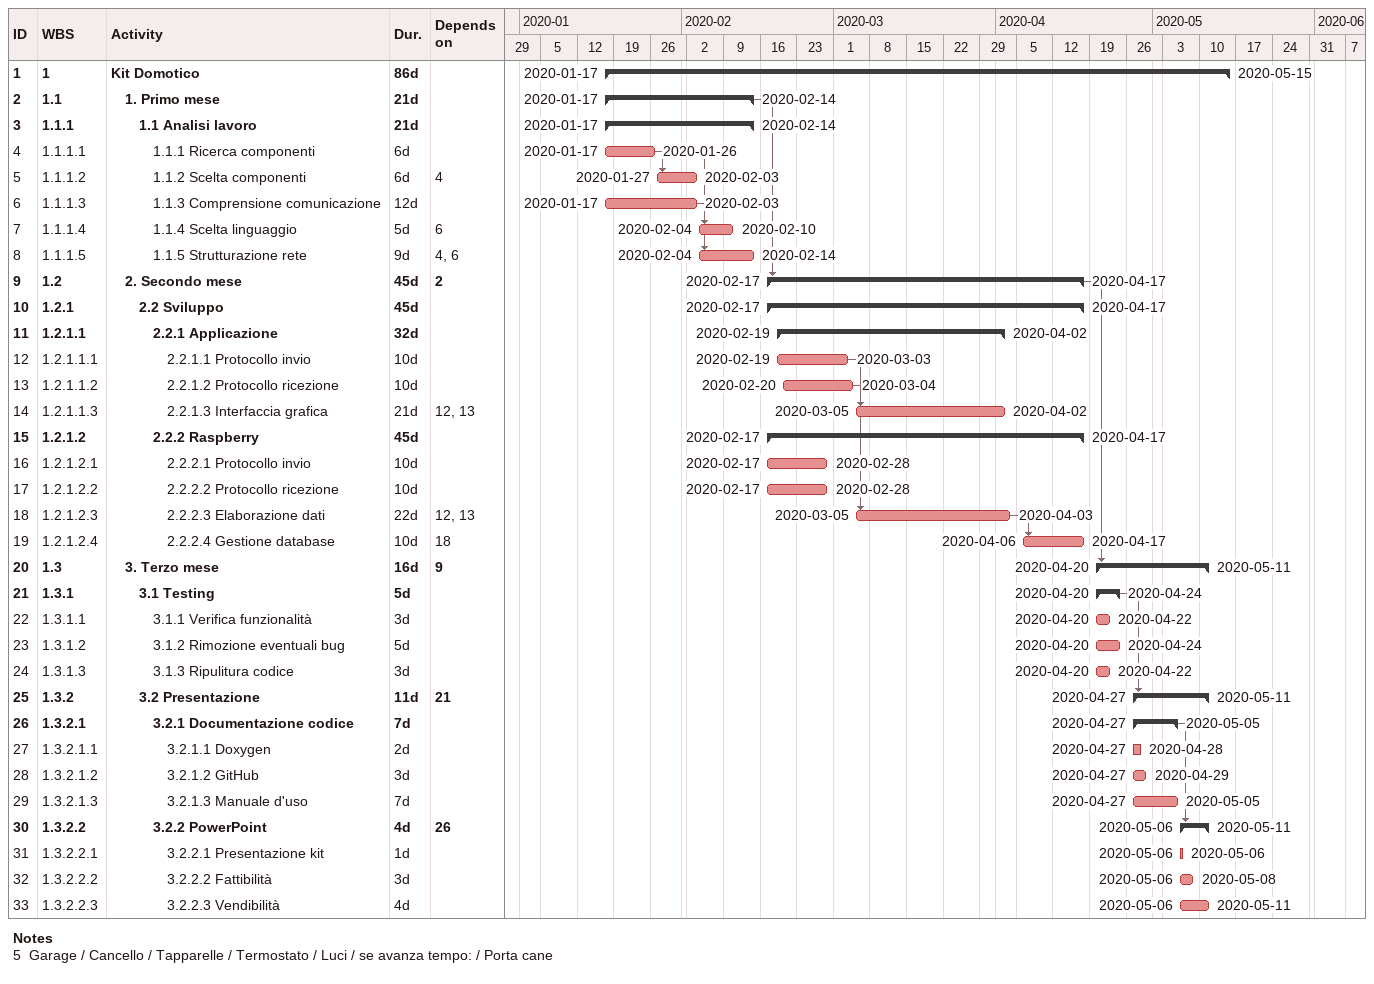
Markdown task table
| ID | WBS | Task | Duration | Start | Finish | Predecessors |
|---|---|---|---|---|---|---|
| 1 | 1 | **Kit Domotico** | 86d | 2020-01-17 | 2020-05-15 |  |
| 2 | 1.1 | **1. Primo mese** | 21d | 2020-01-17 | 2020-02-14 |  |
| 3 | 1.1.1 | **1.1 Analisi lavoro** | 21d | 2020-01-17 | 2020-02-14 |  |
| 4 | 1.1.1.1 | 1.1.1 Ricerca componenti | 6d | 2020-01-17 | 2020-01-26 |  |
| 5 | 1.1.1.2 | 1.1.2 Scelta componenti | 6d | 2020-01-27 | 2020-02-03 | 4 |
| 6 | 1.1.1.3 | 1.1.3 Comprensione comunicazione | 12d | 2020-01-17 | 2020-02-03 |  |
| 7 | 1.1.1.4 | 1.1.4 Scelta linguaggio | 5d | 2020-02-04 | 2020-02-10 | 6 |
| 8 | 1.1.1.5 | 1.1.5 Strutturazione rete | 9d | 2020-02-04 | 2020-02-14 | 4, 6 |
| 9 | 1.2 | **2. Secondo mese** | 45d | 2020-02-17 | 2020-04-17 | 2 |
| 10 | 1.2.1 | **2.2 Sviluppo** | 45d | 2020-02-17 | 2020-04-17 |  |
| 11 | 1.2.1.1 | **2.2.1 Applicazione** | 32d | 2020-02-19 | 2020-04-02 |  |
| 12 | 1.2.1.1.1 | 2.2.1.1 Protocollo invio | 10d | 2020-02-19 | 2020-03-03 |  |
| 13 | 1.2.1.1.2 | 2.2.1.2 Protocollo ricezione | 10d | 2020-02-20 | 2020-03-04 |  |
| 14 | 1.2.1.1.3 | 2.2.1.3 Interfaccia grafica | 21d | 2020-03-05 | 2020-04-02 | 12, 13 |
| 15 | 1.2.1.2 | **2.2.2 Raspberry** | 45d | 2020-02-17 | 2020-04-17 |  |
| 16 | 1.2.1.2.1 | 2.2.2.1 Protocollo invio | 10d | 2020-02-17 | 2020-02-28 |  |
| 17 | 1.2.1.2.2 | 2.2.2.2 Protocollo ricezione | 10d | 2020-02-17 | 2020-02-28 |  |
| 18 | 1.2.1.2.3 | 2.2.2.3 Elaborazione dati | 22d | 2020-03-05 | 2020-04-03 | 12, 13 |
| 19 | 1.2.1.2.4 | 2.2.2.4 Gestione database | 10d | 2020-04-06 | 2020-04-17 | 18 |
| 20 | 1.3 | **3. Terzo mese** | 16d | 2020-04-20 | 2020-05-11 | 9 |
| 21 | 1.3.1 | **3.1 Testing** | 5d | 2020-04-20 | 2020-04-24 |  |
| 22 | 1.3.1.1 | 3.1.1 Verifica funzionalità | 3d | 2020-04-20 | 2020-04-22 |  |
| 23 | 1.3.1.2 | 3.1.2 Rimozione eventuali bug | 5d | 2020-04-20 | 2020-04-24 |  |
| 24 | 1.3.1.3 | 3.1.3 Ripulitura codice | 3d | 2020-04-20 | 2020-04-22 |  |
| 25 | 1.3.2 | **3.2 Presentazione** | 11d | 2020-04-27 | 2020-05-11 | 21 |
| 26 | 1.3.2.1 | **3.2.1 Documentazione codice** | 7d | 2020-04-27 | 2020-05-05 |  |
| 27 | 1.3.2.1.1 | 3.2.1.1 Doxygen | 2d | 2020-04-27 | 2020-04-28 |  |
| 28 | 1.3.2.1.2 | 3.2.1.2 GitHub | 3d | 2020-04-27 | 2020-04-29 |  |
| 29 | 1.3.2.1.3 | 3.2.1.3 Manuale d'uso | 7d | 2020-04-27 | 2020-05-05 |  |
| 30 | 1.3.2.2 | **3.2.2 PowerPoint** | 4d | 2020-05-06 | 2020-05-11 | 26 |
| 31 | 1.3.2.2.1 | 3.2.2.1 Presentazione kit | 1d | 2020-05-06 | 2020-05-06 |  |
| 32 | 1.3.2.2.2 | 3.2.2.2 Fattibilità | 3d | 2020-05-06 | 2020-05-08 |  |
| 33 | 1.3.2.2.3 | 3.2.2.3 Vendibilità | 4d | 2020-05-06 | 2020-05-11 |  |

Notes
- 5: Garage / Cancello / Tapparelle / Termostato / Luci / se avanza tempo: / Porta cane
